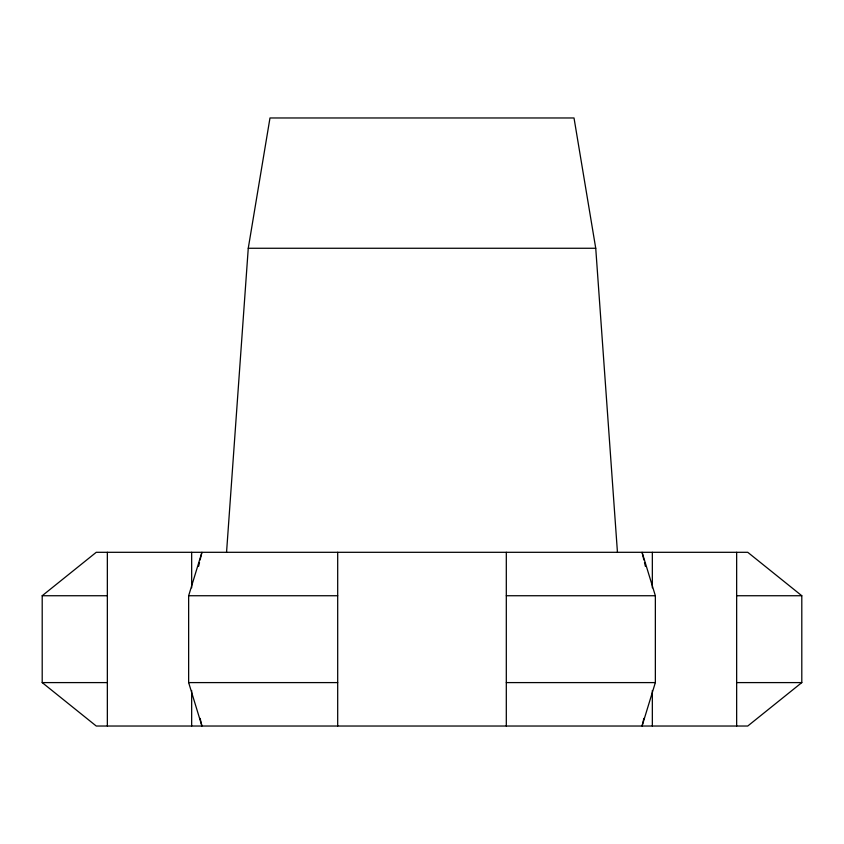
<?xml version="1.0" encoding="UTF-8"?>
<svg xmlns="http://www.w3.org/2000/svg" width="844" height="844" viewBox="0 0 844 844"><rect width="100%" height="100%" fill="white"/><g stroke="black" fill="none" stroke-linecap="round" stroke-linejoin="round"><path stroke-width="1.27" d="M226.551 552.303L248.263 248.263L269.985 117.97L574.015 117.97L595.737 248.263L617.449 552.303M198.604 566.356L199.511 562.515M200.112 559.962L201.927 552.303L188.645 595.737L188.645 682.596L201.927 726.03L200.112 718.371M643.888 718.371L642.073 726.03L655.355 682.596L655.355 595.737L642.073 552.303L643.888 559.962M42.2 595.737L96.248 552.303L747.752 552.303L801.8 595.737L801.8 682.596L747.752 726.03L96.248 726.03L42.2 682.596L42.2 595.737L107.346 595.737M248.263 248.263L595.737 248.263M188.645 595.737L337.695 595.737M506.305 595.737L655.355 595.737M736.654 595.737L801.8 595.737M42.2 682.596L107.346 682.596M188.645 682.596L337.695 682.596M506.305 682.596L655.355 682.596M736.654 682.596L801.8 682.596M644.489 562.515L645.396 566.356M736.654 552.303L736.654 726.03M652.338 552.303L652.338 587.835M652.338 690.497L652.338 726.03M506.305 552.303L506.305 726.03M337.695 552.303L337.695 726.03M191.662 552.303L191.662 587.835M191.662 690.497L191.662 726.03M107.346 552.303L107.346 726.03"/></g></svg>
